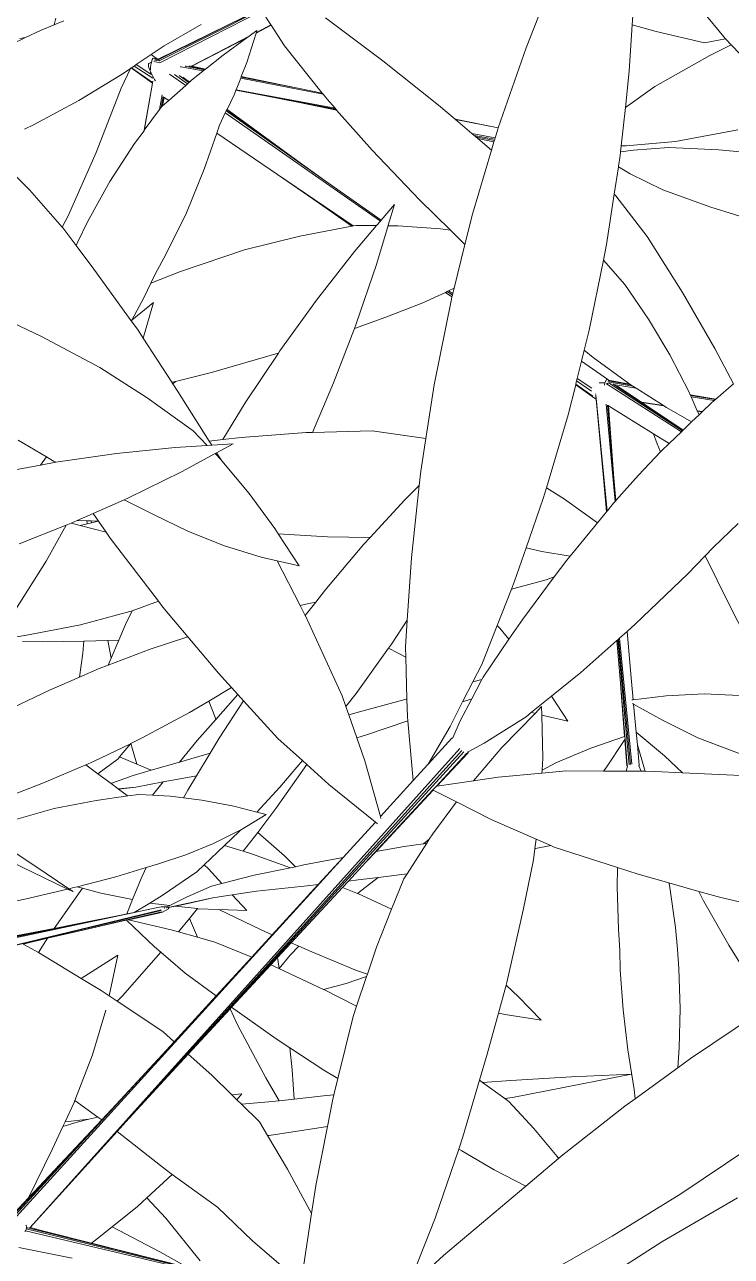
# Model space of a CAD drawing. Header units: millimetres. Extents: x 18 to 174501, y 22 to 24571.
# Drawn here: x 22739.7 to 22899.8, y 6041.1 to 6320.1 of the extents above; entities that cross this region are included whole.
import ezdxf

# ---------------------------------------------------------------- set-up
doc = ezdxf.new("R2010")
doc.units = ezdxf.units.MM
doc.header["$MEASUREMENT"] = 0
doc.layers.add('Edges', color=7, linetype='Continuous', lineweight=18)

# ---------------------------------------------------------------- blocks, each defined once
blk = doc.blocks.new('BAMBOOPLAN')
at = {"layer": 'Edges'}
for p, q in [((9.2948, 5.4629), (9.2068, 5.5166)), ((9.3025, 5.459), (9.2948, 5.4629)), ((8.99, 5.4457), (9.0018, 5.403)), ((9.2422, 5.4245), (9.0824, 5.4079)), ((9.3025, 5.459), (9.2422, 5.4245)), ((9.3261, 5.4468), (9.2723, 5.3912)), ((9.3261, 5.4468), (9.3025, 5.459)), ((9.4044, 5.4065), (9.3261, 5.4468)), ((9.0824, 5.4079), (9.0018, 5.403)), ((9.0018, 5.403), (9.0419, 5.2582)), ((9.2723, 5.3912), (9.1365, 5.238)), ((8.7081, 5.3617), (8.7014, 5.2202)), ((9.0419, 5.2582), (9.0682, 5.1428)), ((9.1365, 5.238), (9.0682, 5.1428)), ((8.7014, 5.2202), (8.7008, 4.9466)), ((9.4364, 5.1936), (9.258, 5.0918)), ((9.0682, 5.1428), (9.096, 5.0212)), ((9.5649, 5.1529), (9.3991, 5.1127)), ((9.3991, 5.1127), (9.2431, 5.0668)), ((8.2763, 5.0291), (8.0561, 5.101)), ((9.258, 5.0918), (9.1111, 5.0268)), ((9.2431, 5.0668), (9.1383, 5.0215)), ((7.5871, 4.7974), (7.8483, 5.0596)), ((7.5895, 4.7964), (7.8487, 5.0593)), ((7.85, 5.0583), (7.5927, 4.7931)), ((7.8539, 5.0552), (7.5965, 4.7877)), ((7.8965, 5.0214), (7.8539, 5.0552)), ((8.4933, 4.953), (8.2763, 5.0291)), ((9.1111, 5.0268), (9.096, 5.0212)), ((7.8596, 4.9891), (7.8417, 4.9636)), ((7.8596, 4.9891), (7.8597, 4.9827)), ((7.8597, 4.9827), (7.8965, 5.0214)), ((7.8598, 4.9806), (7.8979, 5.0204)), ((7.8979, 5.0204), (7.8965, 5.0214)), ((7.9601, 4.9711), (7.8979, 5.0204)), ((9.096, 5.0212), (9.1003, 5.0021)), ((9.1383, 5.0215), (9.1003, 5.0021)), ((9.1003, 5.0021), (9.1008, 5)), ((9.1008, 5), (9.1048, 4.9827)), ((7.6826, 4.9493), (7.5918, 4.8448)), ((7.6973, 4.8112), (7.8417, 4.9636)), ((7.6979, 4.8113), (7.8365, 4.9562)), ((7.8365, 4.9562), (7.782, 4.8786)), ((7.8417, 4.9636), (7.8365, 4.9562)), ((7.8597, 4.9827), (7.8598, 4.9806)), ((7.8598, 4.9806), (7.8626, 4.8809)), ((8.1254, 4.8668), (7.9601, 4.9711)), ((8.5597, 4.9271), (8.4933, 4.953)), ((8.7008, 4.9466), (8.5597, 4.9271)), ((8.7008, 4.9464), (8.5612, 4.9265)), ((8.7008, 4.9464), (8.7007, 4.9376)), ((8.7008, 4.9466), (8.7008, 4.9464)), ((9.1048, 4.9827), (9.1096, 4.9561)), ((9.1096, 4.9561), (9.1096, 4.9561)), ((9.1096, 4.9561), (9.11, 4.9537)), ((9.1531, 4.9454), (9.11, 4.9537)), ((9.11, 4.9537), (9.1258, 4.8664)), ((9.2696, 4.9302), (9.1531, 4.9454)), ((8.5612, 4.9265), (8.5597, 4.9271)), ((8.6262, 4.9011), (8.5612, 4.9265)), ((8.6262, 4.9011), (8.7018, 4.9125)), ((8.6346, 4.8978), (8.702, 4.9076)), ((8.6411, 4.8952), (8.7022, 4.9038)), ((8.7007, 4.9376), (8.7018, 4.9125)), ((8.7018, 4.9125), (8.702, 4.9076)), ((8.702, 4.9076), (8.7022, 4.9038)), ((8.7022, 4.9038), (8.7024, 4.8991)), ((9.4351, 4.9281), (9.2696, 4.9302)), ((9.6061, 4.9337), (9.4351, 4.9281)), ((7.782, 4.8786), (7.743, 4.817)), ((8.1288, 4.8646), (7.8601, 4.8262)), ((7.8626, 4.8809), (7.8603, 4.8318)), ((8.1254, 4.8668), (8.0509, 4.8564)), ((8.1288, 4.8646), (8.1254, 4.8668)), ((8.1466, 4.8534), (8.1288, 4.8646)), ((8.6346, 4.8978), (8.6262, 4.9011)), ((8.6411, 4.8952), (8.6346, 4.8978)), ((8.6495, 4.892), (8.6411, 4.8952)), ((8.7024, 4.8991), (8.6495, 4.892)), ((8.7036, 4.8708), (8.6495, 4.892)), ((8.7024, 4.8991), (8.7036, 4.8708)), ((8.7036, 4.8708), (8.7129, 4.655)), ((9.1322, 4.8627), (9.1258, 4.8664)), ((9.1258, 4.8664), (9.1551, 4.7043)), ((7.5918, 4.8448), (7.5609, 4.8039)), ((7.8582, 4.7855), (8.1807, 4.8341)), ((7.8601, 4.8262), (7.8582, 4.7855)), ((7.8602, 4.83), (7.8601, 4.8262)), ((8.0509, 4.8564), (7.8602, 4.83)), ((7.8603, 4.8314), (7.8602, 4.83)), ((7.8603, 4.8318), (7.9498, 4.8431)), ((7.8603, 4.8314), (7.9498, 4.8431)), ((7.8603, 4.8318), (7.8603, 4.8314)), ((7.9498, 4.8431), (8.0509, 4.8564)), ((7.955, 4.7985), (8.1843, 4.832)), ((8.0607, 4.8134), (8.186, 4.8311)), ((8.1873, 4.8303), (8.0607, 4.8134)), ((8.1807, 4.8341), (8.1466, 4.8534)), ((8.1843, 4.832), (8.1807, 4.8341)), ((8.186, 4.8311), (8.1843, 4.832)), ((8.1873, 4.8303), (8.186, 4.8311)), ((8.3381, 4.7449), (8.1873, 4.8303)), ((9.2711, 4.771), (9.1322, 4.8627)), ((7.2325, 4.7926), (7.1988, 4.763)), ((7.2305, 4.8147), (7.2325, 4.7926)), ((7.2579, 4.815), (7.2325, 4.7926)), ((7.5609, 4.8039), (7.5258, 4.7573)), ((7.5857, 4.7972), (7.5609, 4.8039)), ((7.5703, 4.7933), (7.5698, 4.7896)), ((7.5698, 4.7896), (7.5698, 4.7847)), ((7.5698, 4.7847), (7.5701, 4.7805)), ((7.5713, 4.7953), (7.5703, 4.7933)), ((7.5726, 4.7955), (7.5713, 4.7953)), ((7.5795, 4.7965), (7.5726, 4.7955)), ((7.5924, 4.7928), (7.5767, 4.7906)), ((7.5964, 4.7884), (7.5767, 4.7856)), ((7.5772, 4.7942), (7.5906, 4.7959)), ((7.5782, 4.7962), (7.5871, 4.7973)), ((7.5795, 4.7965), (7.5857, 4.7972)), ((7.5857, 4.7972), (7.5871, 4.7973)), ((7.5871, 4.7973), (7.5871, 4.7974)), ((7.5871, 4.7974), (7.5875, 4.7974)), ((7.5875, 4.7974), (7.5889, 4.7975)), ((7.5894, 4.7963), (7.5895, 4.7964)), ((7.5906, 4.7959), (7.5908, 4.796)), ((7.5927, 4.7931), (7.5924, 4.7928)), ((7.5924, 4.7928), (7.5925, 4.7928)), ((7.5929, 4.7928), (7.5925, 4.7928)), ((7.5965, 4.7877), (7.5962, 4.7874)), ((7.5965, 4.7885), (7.5964, 4.7884)), ((7.6648, 4.7982), (7.6636, 4.7981)), ((7.7377, 4.8087), (7.6648, 4.7982)), ((7.68, 4.8049), (7.6775, 4.8046)), ((7.6811, 4.8051), (7.68, 4.8049)), ((7.7407, 4.8134), (7.6811, 4.8051)), ((7.6883, 4.8088), (7.6899, 4.809)), ((7.6899, 4.809), (7.7423, 4.8159)), ((7.6945, 4.8109), (7.6973, 4.8112)), ((7.6973, 4.8112), (7.6979, 4.8113)), ((7.6979, 4.8113), (7.743, 4.817)), ((7.7377, 4.8087), (7.7113, 4.767)), ((7.7407, 4.8134), (7.7377, 4.8087)), ((7.7423, 4.8159), (7.7407, 4.8134)), ((7.743, 4.817), (7.7423, 4.8159)), ((7.8582, 4.7844), (7.8576, 4.7713)), ((7.8582, 4.7844), (7.955, 4.7985)), ((7.8582, 4.7855), (7.8582, 4.7844)), ((7.955, 4.7985), (8.0607, 4.8134)), ((7.1988, 4.763), (7.1586, 4.7234)), ((7.5211, 4.7509), (7.515, 4.7429)), ((7.5258, 4.7573), (7.5211, 4.7509)), ((7.5211, 4.7509), (7.5913, 4.7331)), ((7.5258, 4.7573), (7.5811, 4.7442)), ((7.5639, 4.7741), (7.5627, 4.7727)), ((7.5627, 4.7727), (7.5633, 4.7697)), ((7.5633, 4.7697), (7.5656, 4.7652)), ((7.5701, 4.7805), (7.5639, 4.7741)), ((7.5656, 4.7652), (7.5695, 4.7597)), ((7.569, 4.7792), (7.5701, 4.7803)), ((7.5695, 4.7597), (7.5747, 4.7533)), ((7.5696, 4.7762), (7.5705, 4.7771)), ((7.5701, 4.7805), (7.5701, 4.7803)), ((7.5701, 4.7803), (7.5702, 4.7787)), ((7.5702, 4.7787), (7.5705, 4.7771)), ((7.5705, 4.7771), (7.5712, 4.7721)), ((7.5712, 4.7721), (7.5725, 4.7654)), ((7.5725, 4.7654), (7.5741, 4.7589)), ((7.5741, 4.7589), (7.5748, 4.7568)), ((7.5747, 4.7533), (7.5769, 4.7509)), ((7.5769, 4.7509), (7.5779, 4.7486)), ((7.5769, 4.7509), (7.5809, 4.7467)), ((7.5779, 4.7486), (7.5797, 4.7455)), ((7.5797, 4.7455), (7.5811, 4.7442)), ((7.5809, 4.7467), (7.5831, 4.7445)), ((7.5811, 4.7442), (7.5814, 4.744)), ((7.5818, 4.744), (7.5814, 4.744)), ((7.5825, 4.7441), (7.5818, 4.744)), ((7.5818, 4.744), (7.5841, 4.7435)), ((7.5831, 4.7445), (7.5841, 4.7435)), ((7.6378, 4.7638), (7.6377, 4.7638)), ((7.6996, 4.7463), (7.6378, 4.7638)), ((7.6537, 4.7679), (7.6531, 4.768)), ((7.7036, 4.7534), (7.6537, 4.7679)), ((7.6996, 4.7463), (7.6632, 4.6822)), ((7.6685, 4.7695), (7.6692, 4.7693)), ((7.6692, 4.7693), (7.7063, 4.7581)), ((7.6821, 4.7685), (7.7027, 4.7621)), ((7.7036, 4.7534), (7.6996, 4.7463)), ((7.7027, 4.7621), (7.7091, 4.7631)), ((7.7027, 4.7621), (7.7037, 4.7618)), ((7.7063, 4.7581), (7.7036, 4.7534)), ((7.7037, 4.7618), (7.7088, 4.7626)), ((7.7037, 4.7618), (7.7077, 4.7606)), ((7.7077, 4.7606), (7.7063, 4.7581)), ((7.7088, 4.7626), (7.7077, 4.7606)), ((7.7091, 4.7631), (7.7088, 4.7626)), ((7.7113, 4.767), (7.7091, 4.7631)), ((7.8576, 4.7713), (7.8512, 4.7164)), ((8.5354, 4.6426), (8.3381, 4.7449)), ((9.4382, 4.6375), (9.2711, 4.771)), ((7.1586, 4.7234), (7.0824, 4.6482)), ((7.1586, 4.7234), (7.1418, 4.7142)), ((7.4929, 4.7136), (7.3882, 4.5867)), ((7.5125, 4.7396), (7.4929, 4.7136)), ((7.5125, 4.7396), (7.505, 4.6695)), ((7.5145, 4.7423), (7.5125, 4.7396)), ((7.515, 4.7429), (7.5145, 4.7423)), ((7.5955, 4.7182), (7.5145, 4.7423)), ((7.5951, 4.7204), (7.515, 4.7429)), ((7.5841, 4.7435), (7.5876, 4.7401)), ((7.5876, 4.7401), (7.5943, 4.7342)), ((7.5943, 4.7342), (7.5975, 4.7317)), ((7.5947, 4.7233), (7.5945, 4.7242)), ((7.5947, 4.7233), (7.5951, 4.7204)), ((7.5951, 4.7204), (7.5955, 4.7182)), ((7.5955, 4.7182), (7.5955, 4.7181)), ((7.5955, 4.7181), (7.6196, 4.5636)), ((7.5955, 4.7181), (7.62, 4.565)), ((7.5975, 4.7317), (7.6007, 4.7292)), ((7.6007, 4.7292), (7.6024, 4.7281)), ((7.8505, 4.7108), (7.8497, 4.7037)), ((7.8509, 4.7146), (7.8505, 4.7108)), ((8.2274, 4.6014), (7.8505, 4.7108)), ((7.8512, 4.7164), (7.8509, 4.7146)), ((7.8509, 4.7146), (8.118, 4.6343)), ((7.8512, 4.7164), (8.118, 4.6343)), ((9.1551, 4.7043), (9.1622, 4.6521)), ((7.505, 4.6695), (7.4958, 4.4463)), ((7.6374, 4.6919), (7.6373, 4.692)), ((7.6446, 4.6447), (7.6374, 4.6919)), ((7.6421, 4.6883), (7.6421, 4.6884)), ((7.6422, 4.688), (7.6421, 4.6883)), ((7.6473, 4.6536), (7.6422, 4.688)), ((7.6451, 4.6872), (7.6493, 4.6576)), ((7.6463, 4.6868), (7.6466, 4.6867)), ((7.6466, 4.6867), (7.6503, 4.6594)), ((7.6466, 4.6867), (7.6632, 4.6822)), ((7.6632, 4.6822), (7.6503, 4.6594)), ((7.8497, 4.7037), (7.8446, 4.6606)), ((8.4384, 4.5368), (7.8497, 4.7037)), ((7.6446, 4.6447), (7.62, 4.565)), ((7.6473, 4.6536), (7.6446, 4.6447)), ((7.6476, 4.6546), (7.6473, 4.6536)), ((7.6493, 4.6576), (7.6476, 4.6546)), ((7.6503, 4.6594), (7.6493, 4.6576)), ((7.8445, 4.633), (7.8442, 4.5091)), ((7.8446, 4.6606), (7.8445, 4.633)), ((7.8445, 4.633), (8.0743, 4.5707)), ((8.118, 4.6343), (8.2274, 4.6014)), ((8.6622, 4.5825), (8.5354, 4.6426)), ((8.7129, 4.655), (8.7219, 4.5542)), ((9.2537, 4.6014), (9.1622, 4.6521)), ((9.1622, 4.6521), (9.1929, 4.4239)), ((9.5969, 4.5001), (9.4382, 4.6375)), ((7.3882, 4.5867), (7.2772, 4.4668)), ((8.4396, 4.5399), (8.2274, 4.6014)), ((8.4637, 4.602), (8.4396, 4.5399)), ((8.4637, 4.602), (8.4666, 4.5321)), ((9.3627, 4.5201), (9.2537, 4.6014)), ((7.6196, 4.5636), (7.6043, 4.5141)), ((7.62, 4.565), (7.6196, 4.5636)), ((8.0743, 4.5707), (8.3607, 4.493)), ((8.0743, 4.5707), (8.2086, 4.5333)), ((8.6311, 4.5764), (8.4975, 4.5412)), ((8.6622, 4.5825), (8.6311, 4.5764)), ((8.7219, 4.5542), (8.6622, 4.5825)), ((8.7219, 4.5542), (8.7348, 4.4087)), ((7.6043, 4.5141), (7.5687, 4.3724)), ((7.8442, 4.5091), (7.8361, 4.3573)), ((8.3564, 4.4905), (8.2086, 4.5333)), ((8.2086, 4.5333), (8.3583, 4.4916)), ((8.4314, 4.5188), (8.3689, 4.4977)), ((8.4314, 4.5188), (8.3917, 4.4164)), ((8.4384, 4.5368), (8.4314, 4.5188)), ((8.4396, 4.5399), (8.4384, 4.5368)), ((8.4687, 4.5314), (8.4666, 4.5321)), ((8.4666, 4.5321), (8.4666, 4.5307)), ((8.4687, 4.5314), (8.4666, 4.5307)), ((8.4666, 4.5307), (8.472, 4.3997)), ((8.4975, 4.5412), (8.4687, 4.5314)), ((9.466, 4.4328), (9.3627, 4.5201)), ((7.2772, 4.4668), (7.2523, 4.4422)), ((8.3564, 4.4905), (8.2081, 4.4053)), ((8.3583, 4.4916), (8.3564, 4.4905)), ((8.3607, 4.493), (8.3583, 4.4916)), ((8.3689, 4.4977), (8.3607, 4.493)), ((9.6908, 4.4114), (9.5969, 4.5001)), ((7.4958, 4.4463), (7.4772, 4.2231)), ((9.5634, 4.3396), (9.466, 4.4328)), ((8.2081, 4.4053), (8.0527, 4.3048)), ((8.3917, 4.4164), (8.3265, 4.2268)), ((8.472, 4.3997), (8.4727, 4.1965)), ((8.7129, 4.3874), (8.6552, 4.3313)), ((8.7173, 4.3916), (8.7129, 4.3874)), ((8.7373, 4.3803), (8.7129, 4.3874)), ((8.721, 4.3953), (8.7173, 4.3916)), ((8.7173, 4.3916), (8.7368, 4.3862)), ((8.7348, 4.4087), (8.721, 4.3953)), ((8.721, 4.3953), (8.7364, 4.3911)), ((8.7348, 4.4087), (8.7364, 4.3911)), ((8.7364, 4.3911), (8.7368, 4.3862)), ((8.7368, 4.3862), (8.7373, 4.3803)), ((9.1929, 4.4239), (9.1988, 4.3566)), ((9.6908, 4.4114), (9.6527, 4.3459)), ((7.5687, 4.3724), (7.5429, 4.2255)), ((7.8361, 4.3573), (7.818, 4.21)), ((8.7373, 4.3803), (8.7379, 4.3731)), ((8.7379, 4.3731), (8.7757, 4.0927)), ((9.2337, 4.3439), (9.1988, 4.3566)), ((9.1988, 4.3566), (9.2021, 4.3203)), ((9.5698, 4.3327), (9.6527, 4.3459)), ((9.5702, 4.3322), (9.6526, 4.3457)), ((9.6526, 4.3457), (9.6519, 4.3445)), ((9.6527, 4.3459), (9.6526, 4.3457)), ((8.6552, 4.3313), (8.556, 4.2487)), ((9.3022, 4.2919), (9.2021, 4.3203)), ((9.2021, 4.3203), (9.2071, 4.2634)), ((9.3706, 4.3024), (9.2337, 4.3439)), ((9.5698, 4.3327), (9.5634, 4.3396)), ((9.5702, 4.3322), (9.5698, 4.3327)), ((9.5716, 4.3307), (9.5702, 4.3322)), ((9.6519, 4.3445), (9.5716, 4.3307)), ((9.5748, 4.3273), (9.5716, 4.3307)), ((9.6495, 4.3404), (9.5748, 4.3273)), ((9.6083, 4.291), (9.5748, 4.3273)), ((9.643, 4.3291), (9.6251, 4.294)), ((9.6495, 4.3404), (9.643, 4.3291)), ((9.6519, 4.3445), (9.6495, 4.3404)), ((7.2547, 4.2987), (7.3315, 4.2621)), ((8.0527, 4.3048), (7.8799, 4.1707)), ((9.2806, 4.2735), (9.2787, 4.2726)), ((9.2854, 4.2755), (9.2806, 4.2735)), ((9.2902, 4.277), (9.2854, 4.2755)), ((9.2947, 4.2782), (9.2902, 4.277)), ((9.2948, 4.2782), (9.2947, 4.2782)), ((9.2971, 4.2873), (9.2966, 4.2836)), ((9.2966, 4.2836), (9.2968, 4.2784)), ((9.2968, 4.2784), (9.2973, 4.2735)), ((9.2974, 4.2911), (9.2971, 4.2912)), ((9.2972, 4.2876), (9.2971, 4.2873)), ((9.2972, 4.2911), (9.2974, 4.291)), ((9.2973, 4.2733), (9.2973, 4.2735)), ((9.2973, 4.2733), (9.2975, 4.2722)), ((9.2975, 4.2722), (9.2977, 4.271)), ((9.2989, 4.2896), (9.2986, 4.2896)), ((9.3019, 4.2771), (9.3018, 4.2772)), ((9.5821, 4.2099), (9.3019, 4.2771)), ((9.3043, 4.2906), (9.3022, 4.2919)), ((9.3043, 4.2906), (9.3034, 4.2904)), ((9.3856, 4.2988), (9.3038, 4.2848)), ((9.3074, 4.2802), (9.3039, 4.2796)), ((9.3042, 4.2885), (9.378, 4.3006)), ((9.3065, 4.291), (9.3043, 4.2906)), ((9.3044, 4.2905), (9.3043, 4.2906)), ((9.3051, 4.2906), (9.3277, 4.2942)), ((9.3065, 4.291), (9.3277, 4.2942)), ((9.3074, 4.2802), (9.3075, 4.2802)), ((9.3095, 4.282), (9.3091, 4.2821)), ((9.5843, 4.2143), (9.3095, 4.282)), ((9.3222, 4.2835), (9.323, 4.2833)), ((9.323, 4.2833), (9.5852, 4.216)), ((9.3241, 4.2831), (9.3242, 4.2832)), ((9.3971, 4.296), (9.3242, 4.2832)), ((9.3277, 4.2942), (9.3741, 4.3016)), ((9.3386, 4.2817), (9.4286, 4.258)), ((9.3741, 4.3016), (9.3706, 4.3024)), ((9.378, 4.3006), (9.3741, 4.3016)), ((9.3856, 4.2988), (9.378, 4.3006)), ((9.3971, 4.296), (9.3856, 4.2988)), ((9.4993, 4.271), (9.3971, 4.296)), ((9.4286, 4.258), (9.4993, 4.271)), ((9.4302, 4.2578), (9.5011, 4.2705)), ((9.5011, 4.2705), (9.4993, 4.271)), ((9.511, 4.2681), (9.5011, 4.2705)), ((9.6029, 4.2507), (9.511, 4.2681)), ((9.6181, 4.2804), (9.6029, 4.2507)), ((9.6083, 4.291), (9.6251, 4.294)), ((9.6093, 4.2899), (9.6083, 4.291)), ((9.6093, 4.2899), (9.6243, 4.2926)), ((9.6181, 4.2804), (9.6093, 4.2899)), ((9.6243, 4.2926), (9.6181, 4.2804)), ((9.6251, 4.294), (9.6243, 4.2926)), ((7.3315, 4.2621), (7.4715, 4.1818)), ((8.3265, 4.2268), (8.2681, 4.0338)), ((8.556, 4.2487), (8.4722, 4.1807)), ((9.2071, 4.2634), (9.2622, 4.2484)), ((9.2071, 4.2634), (9.2078, 4.255)), ((9.2078, 4.255), (9.2643, 4.2393)), ((9.2078, 4.255), (9.2088, 4.2438)), ((9.2735, 4.2251), (9.2088, 4.2438)), ((9.2088, 4.2438), (9.209, 4.2421)), ((9.2802, 4.221), (9.209, 4.2421)), ((9.209, 4.2421), (9.2179, 4.142)), ((9.2693, 4.2574), (9.2695, 4.2569)), ((9.2795, 4.235), (9.2798, 4.2344)), ((9.2795, 4.235), (9.2797, 4.2344)), ((9.2809, 4.232), (9.4383, 3.8888)), ((9.2824, 4.2285), (9.2865, 4.2195)), ((9.4286, 4.258), (9.4296, 4.2577)), ((9.4296, 4.2577), (9.4302, 4.2578)), ((9.4296, 4.2577), (9.4305, 4.2575)), ((9.4305, 4.2575), (9.4302, 4.2578)), ((9.4305, 4.2575), (9.5855, 4.2166)), ((9.6029, 4.2507), (9.5855, 4.2166)), ((7.4772, 4.2231), (7.4715, 4.1818)), ((7.5429, 4.2255), (7.5341, 4.1536)), ((7.818, 4.21), (7.8051, 4.1366)), ((8.4727, 4.1965), (8.4722, 4.1807)), ((9.2802, 4.221), (9.2865, 4.2195)), ((9.2865, 4.2195), (9.392, 3.9871)), ((9.3229, 4.2154), (9.3229, 4.2155)), ((9.4528, 3.9271), (9.3229, 4.2154)), ((9.454, 3.9299), (9.3276, 4.2135)), ((9.3295, 4.2129), (9.3303, 4.2128)), ((9.3303, 4.2128), (9.4247, 3.997)), ((9.3303, 4.2128), (9.3316, 4.2125)), ((9.3316, 4.2125), (9.4247, 3.997)), ((9.3316, 4.2125), (9.4987, 4.1744)), ((9.5821, 4.2099), (9.5571, 4.1611)), ((9.5843, 4.2143), (9.5821, 4.2099)), ((9.5852, 4.216), (9.5843, 4.2143)), ((9.5855, 4.2166), (9.5852, 4.216)), ((7.4715, 4.1818), (7.475, 4.1799)), ((7.475, 4.1799), (7.5332, 4.1403)), ((7.5341, 4.1536), (7.5332, 4.1403)), ((7.8799, 4.1707), (7.8014, 4.1039)), ((8.4722, 4.1807), (8.4659, 3.9927)), ((9.5208, 4.1474), (9.4987, 4.1744)), ((9.4987, 4.1744), (9.5571, 4.1611)), ((9.5396, 4.1264), (9.5208, 4.1474)), ((9.5571, 4.1611), (9.5416, 4.1308)), ((7.5332, 4.1403), (7.6118, 4.0868)), ((7.8051, 4.1366), (7.8014, 4.1039)), ((9.2179, 4.142), (9.2285, 3.8965)), ((9.5396, 4.1264), (9.4964, 4.0321)), ((9.5416, 4.1308), (9.5396, 4.1264)), ((7.6118, 4.0868), (7.7816, 3.9682)), ((7.8014, 4.1039), (7.7957, 4.0548)), ((8.7757, 4.0927), (8.8071, 3.9192)), ((7.7957, 4.0548), (7.7821, 3.9713)), ((7.8299, 4.048), (7.7821, 3.9713)), ((7.8299, 4.048), (7.8365, 3.9277)), ((8.2681, 4.0338), (8.2659, 4.0251)), ((9.4964, 4.0321), (9.454, 3.93)), ((8.259, 4.0201), (8.0815, 3.8946)), ((8.2659, 4.0251), (8.2169, 3.8377)), ((8.2659, 4.0251), (8.259, 4.0201)), ((8.4659, 3.9927), (8.4535, 3.8182)), ((9.392, 3.9871), (9.4271, 3.9087)), ((9.392, 3.9871), (9.4375, 3.8866)), ((9.4247, 3.997), (9.454, 3.93)), ((9.8522, 3.9891), (9.8015, 3.89)), ((7.7821, 3.9713), (7.7816, 3.9682)), ((7.7816, 3.9682), (7.8088, 3.9493)), ((7.8088, 3.9493), (7.8365, 3.9277)), ((7.8365, 3.9277), (7.9705, 3.8234)), ((8.8071, 3.9192), (8.6347, 3.8861)), ((8.8071, 3.9192), (8.826, 3.8144)), ((9.4372, 3.8857), (9.4271, 3.9087)), ((9.4271, 3.9087), (9.4373, 3.886)), ((9.4496, 3.9194), (9.4383, 3.8888)), ((9.4528, 3.9271), (9.4496, 3.9194)), ((9.454, 3.9299), (9.4528, 3.9271)), ((9.454, 3.93), (9.454, 3.9299)), ((8.0815, 3.8946), (7.9803, 3.8297)), ((8.6347, 3.8861), (8.4535, 3.8182)), ((9.2952, 3.8799), (9.2285, 3.8965)), ((9.2285, 3.8965), (9.2301, 3.8595)), ((9.4214, 3.8428), (9.2952, 3.8799)), ((9.4372, 3.8857), (9.4214, 3.8428)), ((9.4373, 3.886), (9.4372, 3.8857)), ((9.4375, 3.8866), (9.4373, 3.886)), ((9.4383, 3.8888), (9.4375, 3.8866)), ((9.8015, 3.89), (9.7856, 3.8555)), ((7.5234, 3.8257), (7.3156, 3.8485)), ((7.9803, 3.8297), (7.9705, 3.8234)), ((7.9803, 3.8297), (7.9754, 3.8195)), ((8.2169, 3.8377), (8.1867, 3.7016)), ((9.2301, 3.8595), (9.2297, 3.6907)), ((9.4214, 3.8428), (9.3732, 3.7121)), ((9.7856, 3.8555), (9.752, 3.7827)), ((9.9105, 3.7323), (9.7856, 3.8555)), ((7.7348, 3.7927), (7.5234, 3.8257)), ((7.9117, 3.7498), (7.7348, 3.7927)), ((7.9705, 3.8234), (7.9754, 3.8195)), ((7.9754, 3.8195), (7.9985, 3.8016)), ((7.9985, 3.8016), (8.1471, 3.6823)), ((8.4347, 3.8111), (8.2403, 3.7277)), ((8.4535, 3.8182), (8.4347, 3.8111)), ((8.826, 3.8144), (8.8364, 3.7687)), ((8.0869, 3.6976), (7.9117, 3.7498)), ((8.8364, 3.7687), (8.8074, 3.7091)), ((8.8364, 3.7687), (8.8889, 3.5389)), ((9.752, 3.7827), (9.6443, 3.5724)), ((8.2403, 3.7277), (8.1867, 3.7016)), ((8.8074, 3.7091), (8.7416, 3.5583)), ((9.3732, 3.7121), (9.2815, 3.6959)), ((9.3732, 3.7121), (9.3672, 3.6959)), ((9.9998, 3.6462), (9.9105, 3.7323)), ((8.1452, 3.6674), (8.0869, 3.6976)), ((8.1587, 3.6731), (8.1452, 3.6674)), ((8.1867, 3.7016), (8.1471, 3.6823)), ((8.1471, 3.6823), (8.1587, 3.6731)), ((8.2233, 3.7), (8.1587, 3.6731)), ((8.2233, 3.7), (8.1817, 3.6546)), ((9.2297, 3.6907), (9.2294, 3.5769)), ((9.2815, 3.6959), (9.2297, 3.6907)), ((9.3672, 3.6959), (9.3465, 3.6316)), ((8.1452, 3.6674), (8.0489, 3.6273)), ((8.178, 3.6505), (8.0945, 3.5595)), ((8.1817, 3.6546), (8.178, 3.6505)), ((8.2029, 3.6376), (8.178, 3.6505)), ((8.1817, 3.6546), (8.2029, 3.6376)), ((8.2068, 3.6356), (8.2029, 3.6376)), ((8.3247, 3.5646), (8.2068, 3.6356)), ((9.3465, 3.6316), (9.2942, 3.4696)), ((9.3465, 3.6316), (9.325, 3.6144)), ((8.0489, 3.6273), (7.8765, 3.5472)), ((9.325, 3.6144), (9.2282, 3.5485)), ((8.0945, 3.5595), (7.9597, 3.4236)), ((8.4403, 3.4848), (8.3247, 3.5646)), ((8.7416, 3.5583), (8.6094, 3.515)), ((8.7416, 3.5583), (8.7294, 3.5305)), ((9.2282, 3.5485), (9.2228, 3.4231)), ((9.2294, 3.5769), (9.2282, 3.5485)), ((9.6443, 3.5724), (9.627, 3.5418)), ((7.8765, 3.5472), (7.7067, 3.4599)), ((8.6094, 3.515), (8.4562, 3.4724)), ((8.7294, 3.5305), (8.6586, 3.3482)), ((8.8889, 3.5389), (8.9418, 3.3445)), ((9.6087, 3.5094), (9.6072, 3.5067)), ((9.6107, 3.5129), (9.6087, 3.5094)), ((9.6087, 3.5094), (9.7771, 3.1384)), ((9.6267, 3.5411), (9.6107, 3.5129)), ((9.6107, 3.5129), (9.7816, 3.1405)), ((9.627, 3.5418), (9.6267, 3.5411)), ((9.6884, 3.404), (9.6267, 3.5411)), ((9.6884, 3.404), (9.627, 3.5418)), ((7.6655, 3.4624), (7.5612, 3.4834)), ((8.4562, 3.4724), (8.4403, 3.4848)), ((8.5534, 3.3964), (8.4562, 3.4724)), ((9.2942, 3.4696), (9.2734, 3.3932)), ((9.6054, 3.5034), (9.5285, 3.3671)), ((9.6072, 3.5067), (9.6054, 3.5034)), ((9.6558, 3.3887), (9.6054, 3.5034)), ((9.6072, 3.5067), (9.7733, 3.1362)), ((10.0818, 3.4768), (9.9289, 3.4321)), ((7.6561, 3.4313), (7.5832, 3.3901)), ((7.6994, 3.4558), (7.6561, 3.4313)), ((7.6562, 3.4315), (7.6561, 3.4313)), ((7.6655, 3.4624), (7.6562, 3.4315)), ((7.6912, 3.4573), (7.6655, 3.4624)), ((7.6994, 3.4558), (7.6912, 3.4573)), ((7.7067, 3.4599), (7.6994, 3.4558)), ((9.9289, 3.4321), (9.8143, 3.3856)), ((7.9488, 3.4135), (7.8684, 3.3385)), ((7.9597, 3.4236), (7.9488, 3.4135)), ((8.0534, 3.3995), (7.9488, 3.4135)), ((8.1786, 3.3844), (8.0534, 3.3995)), ((8.4817, 3.3886), (8.4289, 3.3828)), ((8.5534, 3.3964), (8.4817, 3.3886)), ((8.4817, 3.3886), (8.5992, 3.2754)), ((9.2228, 3.4231), (9.2169, 3.2874)), ((9.2341, 3.4171), (9.2228, 3.4231)), ((9.2734, 3.3932), (9.2341, 3.4171)), ((9.2734, 3.3932), (9.2345, 3.2502)), ((9.7301, 3.2181), (9.6558, 3.3887)), ((9.7306, 3.2185), (9.6558, 3.3887)), ((9.7175, 3.3395), (9.6884, 3.404)), ((8.3038, 3.3788), (8.1786, 3.3844)), ((8.4289, 3.3828), (8.3038, 3.3788)), ((9.5285, 3.3671), (9.4641, 3.2642)), ((9.8143, 3.3856), (9.7175, 3.3395)), ((7.8684, 3.3385), (7.8267, 3.2998)), ((7.8569, 3.3096), (7.8267, 3.2998)), ((7.8703, 3.3139), (7.8569, 3.3096)), ((7.8607, 3.302), (7.8569, 3.3096)), ((7.8684, 3.3385), (7.8923, 3.321)), ((7.8912, 3.3207), (7.8703, 3.3139)), ((7.8726, 3.3085), (7.8703, 3.3139)), ((7.8912, 3.3207), (7.8726, 3.3085)), ((7.8923, 3.321), (7.8912, 3.3207)), ((7.8923, 3.321), (7.9273, 3.2954)), ((8.6586, 3.3482), (8.6429, 3.3023)), ((8.9418, 3.3445), (8.9189, 3.2544)), ((8.9418, 3.3445), (8.965, 3.2593)), ((9.7175, 3.3395), (9.713, 3.3373)), ((9.7233, 3.3266), (9.7197, 3.3273)), ((9.7607, 3.2436), (9.7233, 3.3266)), ((9.8289, 3.3072), (9.7233, 3.3266)), ((7.798, 3.2746), (7.6734, 3.1673)), ((7.798, 3.2746), (7.7748, 3.1432)), ((7.8107, 3.2855), (7.798, 3.2746)), ((7.8192, 3.2928), (7.8107, 3.2855)), ((7.8413, 3.2881), (7.8107, 3.2855)), ((7.8267, 3.2998), (7.8192, 3.2928)), ((7.8611, 3.301), (7.8413, 3.2881)), ((7.9273, 3.2954), (7.8413, 3.2881)), ((7.8611, 3.301), (7.8607, 3.302)), ((7.8726, 3.3085), (7.8611, 3.301)), ((7.9273, 3.2954), (7.9469, 3.2811)), ((7.9469, 3.2811), (8.1609, 3.139)), ((8.6232, 3.2908), (8.5992, 3.2754)), ((8.5992, 3.2754), (8.6251, 3.2504)), ((8.6429, 3.3023), (8.6232, 3.2908)), ((8.6429, 3.3023), (8.6251, 3.2504)), ((9.2169, 3.2874), (9.208, 3.2247)), ((9.955, 3.2913), (9.8289, 3.3072)), ((10.1171, 3.2865), (9.955, 3.2913)), ((8.6251, 3.2504), (8.6256, 3.2499)), ((8.6256, 3.2499), (8.8228, 3.0436)), ((8.9143, 3.239), (8.8629, 3.0662)), ((8.9189, 3.2544), (8.9143, 3.239)), ((8.9464, 3.2332), (8.9143, 3.239)), ((8.9763, 3.2293), (8.9464, 3.2332)), ((8.965, 3.2593), (8.9763, 3.2293)), ((8.9763, 3.2293), (9.0241, 3.1032)), ((9.2331, 3.241), (9.208, 3.2247)), ((9.2331, 3.241), (9.2228, 3.1718)), ((9.2345, 3.2502), (9.2331, 3.241)), ((9.4641, 3.2642), (9.4198, 3.1936)), ((9.5405, 3.2043), (9.4641, 3.2642)), ((9.8725, 3.2008), (9.7607, 3.2436)), ((9.7779, 3.2055), (9.7607, 3.2436)), ((9.208, 3.2247), (9.1978, 3.1522)), ((9.4315, 3.1938), (9.3662, 3.0545)), ((9.4198, 3.1936), (9.4078, 3.1744)), ((9.4315, 3.1938), (9.4198, 3.1936)), ((9.4444, 3.2213), (9.4315, 3.1938)), ((9.4444, 3.2213), (9.4538, 3.1959)), ((9.5405, 3.2043), (9.4538, 3.1959)), ((9.4538, 3.1959), (9.5024, 3.0649)), ((9.6388, 3.1464), (9.7301, 3.2181)), ((9.7058, 3.1005), (9.7341, 3.2088)), ((9.7301, 3.2181), (9.7306, 3.2185)), ((9.7344, 3.21), (9.7306, 3.2185)), ((9.7341, 3.2088), (9.7344, 3.21)), ((9.7679, 3.131), (9.7341, 3.2088)), ((9.7685, 3.1324), (9.7344, 3.21)), ((9.8258, 3.1385), (9.7779, 3.2055)), ((9.8052, 3.1449), (9.7779, 3.2055)), ((9.9455, 3.1682), (9.8725, 3.2008)), ((10.1278, 3.2216), (9.9455, 3.1682)), ((9.1978, 3.1522), (9.1854, 3.0638)), ((9.2228, 3.1718), (9.1978, 3.1522)), ((9.2228, 3.1718), (9.2108, 3.0917)), ((9.4078, 3.1744), (9.3074, 3.0494)), ((9.9455, 3.1682), (9.8591, 3.1429)), ((7.7748, 3.1432), (7.7326, 2.9642)), ((8.1609, 3.139), (8.09, 3.0824)), ((8.1609, 3.139), (8.1803, 3.1261)), ((8.1803, 3.1261), (8.2876, 3.0617)), ((9.5472, 3.065), (9.6388, 3.1464)), ((9.7717, 3.1132), (9.7023, 3.0897)), ((9.7679, 3.131), (9.7686, 3.1301)), ((9.7686, 3.1301), (9.77, 3.1296)), ((9.77, 3.1296), (9.7699, 3.131)), ((9.7717, 3.1132), (9.77, 3.1296)), ((9.8175, 3.1288), (9.7717, 3.1132)), ((9.8045, 3.1434), (9.8037, 3.1444)), ((9.8052, 3.1449), (9.8045, 3.1434)), ((9.8175, 3.1288), (9.8045, 3.1434)), ((9.8302, 3.1331), (9.8175, 3.1288)), ((9.8302, 3.1331), (9.8258, 3.1385)), ((9.8591, 3.1429), (9.8302, 3.1331)), ((8.0838, 3.0774), (7.9472, 2.9843)), ((8.09, 3.0824), (8.0838, 3.0774)), ((8.09, 3.0824), (8.0847, 3.033)), ((9.0219, 3.1017), (8.8927, 3.0133)), ((9.0241, 3.1032), (9.0219, 3.1017)), ((9.0241, 3.1032), (9.045, 3.0481)), ((9.2108, 3.0917), (9.2056, 3.0316)), ((9.7023, 3.0897), (9.5887, 3.0512)), ((9.7023, 3.0897), (9.7058, 3.1005)), ((8.0847, 3.033), (8.0808, 2.9778)), ((8.2876, 3.0617), (8.1863, 2.984)), ((8.2876, 3.0617), (8.4204, 2.982)), ((8.8228, 3.0436), (8.8453, 3.0149)), ((8.8629, 3.0662), (8.8453, 3.0149)), ((9.0499, 3.0371), (8.9385, 2.9508)), ((9.045, 3.0481), (9.0499, 3.0371)), ((9.0499, 3.0371), (9.1292, 2.8592)), ((9.1854, 3.0638), (9.1577, 2.9255)), ((9.2029, 3.0306), (9.1577, 2.9255)), ((9.2029, 3.0306), (9.2056, 3.0316)), ((9.2056, 3.0316), (9.2054, 3.0294)), ((9.3074, 3.0494), (9.2671, 3.0051)), ((9.3662, 3.0545), (9.3142, 2.9225)), ((9.5024, 3.0649), (9.5131, 3.0278)), ((9.5131, 3.0278), (9.5472, 3.065)), ((9.5887, 3.0512), (9.5158, 3.0184)), ((8.4297, 1.0873), (9.2383, 3.0066)), ((8.617, 1.5264), (9.2467, 3.0035)), ((8.6757, 1.6623), (9.2543, 3.0013)), ((8.8453, 3.0149), (8.863, 2.9924)), ((8.8927, 3.0133), (8.863, 2.9924)), ((8.863, 2.9924), (8.9118, 2.9303)), ((9.2653, 2.9999), (9.2063, 2.8662)), ((9.2678, 3.0008), (9.2083, 2.8673)), ((9.2671, 3.0051), (9.2654, 3.0033)), ((9.2682, 3.0028), (9.2671, 3.0051)), ((9.2678, 3.0008), (9.2682, 3.0028)), ((9.5158, 3.0184), (9.3859, 2.9599)), ((9.5131, 3.0278), (9.5158, 3.0184)), ((7.9472, 2.9843), (7.8037, 2.9019)), ((8.0471, 2.9654), (7.9748, 2.9389)), ((8.0808, 2.9778), (8.0471, 2.9654)), ((8.0764, 2.9151), (8.0471, 2.9654)), ((8.1863, 2.984), (8.0747, 2.8907)), ((8.0808, 2.9778), (8.0764, 2.9151)), ((8.4752, 2.952), (8.4203, 2.887)), ((8.4204, 2.982), (8.4752, 2.952)), ((8.4752, 2.952), (8.5022, 2.9374)), ((8.9385, 2.9508), (8.9118, 2.9303)), ((9.3859, 2.9599), (9.3142, 2.9225)), ((7.9748, 2.9389), (7.8491, 2.8928)), ((7.9842, 2.9001), (7.9748, 2.9389)), ((8.0764, 2.9151), (8.0747, 2.8907)), ((8.5022, 2.9374), (8.461, 2.8376)), ((8.5263, 2.9242), (8.4907, 2.7843)), ((8.5022, 2.9374), (8.5263, 2.9242)), ((8.5263, 2.9242), (8.671, 2.8453)), ((8.9118, 2.9303), (8.9603, 2.8687)), ((9.1577, 2.9255), (9.1292, 2.8592)), ((9.3142, 2.9225), (9.2083, 2.8673)), ((7.8037, 2.9019), (7.7039, 2.8462)), ((7.8491, 2.8928), (7.7868, 2.8728)), ((7.9996, 2.8241), (7.9842, 2.9001)), ((8.0507, 2.8706), (7.9996, 2.8241)), ((8.0747, 2.8907), (8.0507, 2.8706)), ((8.4203, 2.887), (8.3734, 2.8315)), ((8.4546, 2.8459), (8.4203, 2.887)), ((8.3734, 2.8315), (8.2554, 2.7037)), ((8.461, 2.8376), (8.4263, 2.7535)), ((8.461, 2.8376), (8.4546, 2.8459)), ((8.671, 2.8453), (8.7693, 2.8035)), ((8.9603, 2.8687), (9.0673, 2.7151)), ((9.1292, 2.8592), (9.0673, 2.7151)), ((9.1999, 2.8516), (9.0706, 2.5583)), ((9.2012, 2.8514), (9.0907, 2.6034)), ((9.2063, 2.8662), (9.1999, 2.8516)), ((9.2012, 2.8514), (9.1999, 2.8516)), ((9.2851, 2.8399), (9.2012, 2.8514)), ((9.2083, 2.8673), (9.2063, 2.8662)), ((9.2851, 2.8399), (9.246, 2.7179)), ((9.4098, 2.8228), (9.2851, 2.8399)), ((10.4588, 2.8543), (10.1948, 2.8267)), ((7.9996, 2.8241), (7.9206, 2.7522)), ((8.7693, 2.8035), (8.7286, 2.6986)), ((8.7867, 2.7961), (8.7387, 2.6295)), ((8.7693, 2.8035), (8.7867, 2.7961)), ((8.7867, 2.7961), (8.8757, 2.7582)), ((9.5678, 2.8103), (9.4098, 2.8228)), ((9.6189, 2.8063), (9.5678, 2.8103)), ((9.5678, 2.8103), (9.574, 2.7802)), ((9.6189, 2.8063), (9.5754, 2.7809)), ((9.6315, 2.8053), (9.6189, 2.8063)), ((9.8468, 2.8091), (9.6315, 2.8053)), ((9.9169, 2.8103), (9.8468, 2.8091)), ((9.8665, 2.7496), (9.8468, 2.8091)), ((10.0204, 2.8164), (9.9169, 2.8103)), ((10.1207, 2.8223), (10.0204, 2.8164)), ((10.0239, 2.8102), (10.0204, 2.8164)), ((10.0871, 2.687), (10.0239, 2.8102)), ((10.1948, 2.8267), (10.1207, 2.8223)), ((10.1451, 2.7988), (10.1207, 2.8223)), ((10.2692, 2.6894), (10.1451, 2.7988)), ((7.9206, 2.7522), (7.8091, 2.6415)), ((8.4263, 2.7535), (8.3952, 2.6696)), ((8.4907, 2.7843), (8.479, 2.7288)), ((8.8757, 2.7582), (9.0577, 2.6928)), ((9.5754, 2.7809), (9.574, 2.7802)), ((9.574, 2.7802), (9.5743, 2.7788)), ((9.5743, 2.7788), (9.5754, 2.7809)), ((9.5743, 2.7788), (9.5816, 2.7437)), ((8.479, 2.7288), (8.3952, 2.6696)), ((8.479, 2.7288), (8.4614, 2.6457)), ((9.0673, 2.7151), (9.071, 2.7099)), ((9.246, 2.7179), (9.2409, 2.697)), ((9.5816, 2.7437), (9.6024, 2.5795)), ((9.9145, 2.6216), (9.8665, 2.7496)), ((8.2254, 2.6738), (8.1312, 2.5804)), ((8.2254, 2.6738), (8.2061, 2.6221)), ((8.2263, 2.6748), (8.2254, 2.6738)), ((8.2554, 2.7037), (8.2263, 2.6748)), ((8.2661, 2.618), (8.2263, 2.6748)), ((8.7286, 2.6986), (8.6844, 2.5975)), ((9.0577, 2.6928), (9.0095, 2.5807)), ((9.0577, 2.6928), (9.0662, 2.6897)), ((9.2274, 2.6773), (9.1716, 2.6485)), ((9.2373, 2.6824), (9.2091, 2.568)), ((9.2274, 2.6773), (9.2409, 2.697)), ((9.2373, 2.6824), (9.2274, 2.6773)), ((9.2409, 2.697), (9.2373, 2.6824)), ((10.1169, 2.6227), (10.0871, 2.687)), ((10.3978, 2.5854), (10.2692, 2.6894)), ((8.3173, 2.6144), (8.3952, 2.6696)), ((8.4614, 2.6457), (8.4043, 2.6129)), ((8.4614, 2.6457), (8.4501, 2.5922)), ((9.1716, 2.6485), (9.0907, 2.6034)), ((8.2033, 2.6147), (8.157, 2.5473)), ((8.2061, 2.6221), (8.2033, 2.6147)), ((8.2661, 2.618), (8.2061, 2.6221)), ((8.3173, 2.6144), (8.2661, 2.618)), ((8.3173, 2.6144), (8.2676, 2.5793)), ((8.3663, 2.5914), (8.288, 2.5471)), ((8.3663, 2.5914), (8.3471, 2.5395)), ((8.4043, 2.6129), (8.3663, 2.5914)), ((8.4501, 2.5922), (8.4448, 2.5641)), ((8.608, 2.5914), (8.5034, 2.5764)), ((8.6844, 2.5975), (8.608, 2.5914)), ((8.7154, 2.6), (8.653, 2.5255)), ((8.7154, 2.6), (8.6844, 2.5975)), ((8.7387, 2.6295), (8.7084, 2.537)), ((9.0907, 2.6034), (9.0706, 2.5583)), ((9.941, 2.5584), (9.9145, 2.6216)), ((10.1415, 2.5647), (10.1169, 2.6227)), ((8.1109, 2.5618), (8.0012, 2.4619)), ((8.1312, 2.5804), (8.1109, 2.5618)), ((8.157, 2.5473), (8.1109, 2.5618)), ((8.2676, 2.5793), (8.21, 2.5328)), ((8.4021, 2.5551), (8.3471, 2.5395)), ((9.0095, 2.5807), (8.3763, 1.107)), ((8.4448, 2.5641), (8.4021, 2.5551)), ((8.5034, 2.5764), (8.4448, 2.5641)), ((9.0095, 2.5807), (8.9963, 2.5502)), ((9.0706, 2.5583), (9.0378, 2.4839)), ((9.2091, 2.568), (9.125, 2.5265)), ((9.2091, 2.568), (9.2044, 2.5489)), ((9.6024, 2.5795), (9.6298, 2.3408)), ((9.9637, 2.4981), (9.941, 2.5584)), ((10.1868, 2.4441), (10.1415, 2.5647)), ((8.2082, 2.5312), (8.157, 2.5473)), ((8.21, 2.5328), (8.2082, 2.5312)), ((8.2355, 2.5226), (8.2082, 2.5312)), ((8.288, 2.5471), (8.2355, 2.5226)), ((8.2367, 2.5222), (8.2355, 2.5226)), ((8.288, 2.5471), (8.2367, 2.5222)), ((8.2706, 2.5116), (8.2367, 2.5222)), ((8.2721, 2.511), (8.2706, 2.5116)), ((8.3041, 2.5273), (8.2721, 2.511)), ((8.3471, 2.5395), (8.3041, 2.5273)), ((8.6527, 2.5252), (8.585, 2.4558)), ((8.6506, 2.5199), (8.6205, 2.4621)), ((8.653, 2.5255), (8.6506, 2.5199)), ((8.653, 2.5255), (8.6527, 2.5252)), ((8.7084, 2.537), (8.6843, 2.4638)), ((8.8152, 2.4937), (8.7084, 2.537)), ((8.9963, 2.5502), (8.8843, 2.486)), ((8.9963, 2.5502), (8.949, 2.4414)), ((9.125, 2.5265), (9.0663, 2.4975)), ((9.0887, 2.4719), (9.125, 2.5265)), ((9.2044, 2.5489), (9.1994, 2.4431)), ((8.2721, 2.511), (8.1802, 2.4642)), ((8.8604, 2.4718), (8.8152, 2.4937)), ((8.8604, 2.4718), (8.8464, 2.4636)), ((8.8843, 2.486), (8.8604, 2.4718)), ((9.0378, 2.4839), (9.0262, 2.4576)), ((9.0663, 2.4975), (9.0378, 2.4839)), ((9.0789, 2.4553), (9.0887, 2.4719)), ((10.014, 2.3794), (9.9637, 2.4981)), ((10.4293, 2.5104), (10.2716, 2.3017)), ((8.0012, 2.4619), (7.8655, 2.3485)), ((8.1802, 2.4642), (8.06, 2.3947)), ((8.585, 2.4558), (8.5123, 2.3919)), ((8.6205, 2.4621), (8.5785, 2.3813)), ((8.6843, 2.4638), (8.6205, 2.4621)), ((8.7154, 2.4646), (8.6843, 2.4638)), ((8.8464, 2.4636), (8.7154, 2.4646)), ((8.8464, 2.4636), (8.743, 2.4026)), ((8.949, 2.4414), (8.8612, 2.2393)), ((8.949, 2.4414), (8.9163, 2.4257)), ((9.0262, 2.4576), (8.9277, 2.234)), ((9.0789, 2.4553), (9.0262, 2.4576)), ((9.0795, 2.4552), (9.0789, 2.4553)), ((9.1994, 2.4431), (9.0795, 2.4552)), ((9.1994, 2.4431), (9.1933, 2.3114)), ((10.2255, 2.3224), (10.1868, 2.4441)), ((8.06, 2.3947), (7.9255, 2.3008)), ((8.5123, 2.3919), (8.4349, 2.3338)), ((8.743, 2.4026), (8.6525, 2.3429)), ((8.9163, 2.4257), (8.7663, 2.3561)), ((8.5633, 2.3522), (8.4829, 2.2428)), ((8.5785, 2.3813), (8.5633, 2.3522)), ((8.5966, 2.3729), (8.5785, 2.3813)), ((8.6525, 2.3429), (8.5966, 2.3729)), ((8.7663, 2.3561), (8.6967, 2.3191)), ((10.0708, 2.2623), (10.014, 2.3794)), ((8.4349, 2.3338), (8.4046, 2.3116)), ((8.6234, 2.3237), (8.5611, 2.2652)), ((8.6525, 2.3429), (8.6234, 2.3237)), ((8.6967, 2.3191), (8.6406, 2.2893)), ((8.7579, 2.2862), (8.6967, 2.3191)), ((9.6298, 2.3408), (9.6304, 2.3315)), ((9.6805, 2.3096), (9.6304, 2.3315)), ((9.6304, 2.3315), (9.6362, 2.2378)), ((10.2424, 2.2599), (10.2255, 2.3224)), ((8.4046, 2.3116), (8.3215, 2.2508)), ((8.4003, 2.2726), (8.3966, 2.199)), ((8.4046, 2.3116), (8.4003, 2.2726)), ((8.6406, 2.2893), (8.5091, 2.2095)), ((8.6406, 2.2893), (8.5707, 2.246)), ((8.7579, 2.2862), (8.6713, 2.26)), ((9.1933, 2.3114), (9.1939, 2.2184)), ((9.7739, 2.2614), (9.6805, 2.3096)), ((10.2716, 2.3017), (10.2424, 2.2599)), ((8.0621, 2.1992), (7.9161, 2.2365)), ((8.3215, 2.2508), (8.2136, 2.1801)), ((8.4829, 2.2428), (8.453, 2.2069)), ((8.5611, 2.2652), (8.517, 2.2209)), ((8.5707, 2.246), (8.5351, 2.2248)), ((8.605, 2.2401), (8.5351, 2.2248)), ((8.605, 2.2401), (8.5905, 2.201)), ((8.6057, 2.2402), (8.605, 2.2401)), ((8.6713, 2.26), (8.6057, 2.2402)), ((8.8222, 2.2424), (8.6713, 2.26)), ((8.8612, 2.2393), (8.822, 2.149)), ((8.8612, 2.2393), (8.8222, 2.2424)), ((8.9277, 2.234), (8.9015, 2.1746)), ((8.9544, 2.2319), (8.9277, 2.234)), ((9.6577, 2.2405), (9.6362, 2.2378)), ((9.6362, 2.2378), (9.6448, 2.1008)), ((9.7739, 2.2614), (9.6577, 2.2405)), ((10.1322, 2.1477), (10.0708, 2.2623)), ((10.2424, 2.2599), (10.1447, 2.1202)), ((8.4771, 2.1985), (7.8018, 1.7922)), ((7.8151, 1.7634), (8.4946, 2.1976)), ((7.8797, 1.8038), (8.496, 2.1957)), ((7.9099, 2.1955), (8.1867, 2.1628)), ((8.19, 2.1649), (8.0621, 2.1992)), ((8.3966, 2.199), (8.293, 2.1848)), ((8.3966, 2.199), (8.3941, 2.1492)), ((8.4988, 2.1929), (8.4037, 2.1332)), ((8.453, 2.2069), (8.4153, 2.1618)), ((8.4771, 2.1985), (8.4153, 2.1618)), ((8.517, 2.2209), (8.453, 2.2069)), ((8.4914, 2.2071), (8.4771, 2.1985)), ((8.4913, 2.207), (8.4919, 2.2073)), ((8.4919, 2.2073), (8.4914, 2.2071)), ((8.4921, 2.2074), (8.4919, 2.2073)), ((8.4921, 2.2074), (8.5098, 2.2137)), ((8.4926, 2.2069), (8.493, 2.2072)), ((8.5017, 2.1922), (8.5164, 2.2092)), ((8.5036, 2.2074), (8.5027, 2.2065)), ((8.5093, 2.2131), (8.5091, 2.2129)), ((8.5098, 2.2137), (8.5097, 2.2135)), ((8.517, 2.2209), (8.5098, 2.2137)), ((8.5151, 2.2129), (8.51, 2.2099)), ((8.5351, 2.2248), (8.5151, 2.2129)), ((8.5156, 2.2121), (8.5151, 2.2129)), ((8.5151, 2.2129), (8.5151, 2.2129)), ((8.516, 2.2114), (8.5156, 2.2121)), ((8.5163, 2.2107), (8.516, 2.2114)), ((8.5164, 2.21), (8.5163, 2.2107)), ((8.5165, 2.2095), (8.5164, 2.21)), ((8.5164, 2.2092), (8.5165, 2.2095)), ((8.5905, 2.201), (8.5712, 2.1489)), ((8.6346, 2.1524), (8.5905, 2.201)), ((8.9179, 2.1435), (8.9372, 2.195)), ((8.9372, 2.195), (8.9544, 2.2319)), ((9.0002, 2.2282), (8.9544, 2.2319)), ((9.1564, 2.2191), (9.0002, 2.2282)), ((9.1387, 2.1679), (9.1939, 2.2109)), ((9.1939, 2.2184), (9.1564, 2.2191)), ((9.1939, 2.2184), (9.1939, 2.2109)), ((9.1939, 2.2109), (9.1946, 2.1095)), ((8.1867, 2.1628), (8.0661, 2.0864)), ((8.206, 2.1606), (8.1867, 2.1628)), ((8.2312, 2.1811), (8.1872, 2.0283)), ((8.2038, 2.1737), (8.19, 2.1649)), ((8.206, 2.1606), (8.19, 2.1649)), ((8.2136, 2.1801), (8.2038, 2.1737)), ((8.2312, 2.1811), (8.2136, 2.1801)), ((8.293, 2.1848), (8.2312, 2.1811)), ((8.4153, 2.1618), (8.3941, 2.1492)), ((8.5, 2.1922), (8.4054, 2.1333)), ((8.486, 2.1827), (8.4056, 2.1334)), ((8.5017, 2.1922), (8.486, 2.1827)), ((8.501, 2.192), (8.486, 2.1827)), ((8.6931, 2.1557), (8.6346, 2.1524)), ((8.822, 2.149), (8.6931, 2.1557)), ((8.9015, 2.1746), (8.8886, 2.1454)), ((8.9179, 2.1435), (8.9015, 2.1746)), ((9.0761, 2.126), (9.1387, 2.1679)), ((9.7685, 1.9953), (10.1074, 2.1914)), ((10.1074, 2.1914), (9.9269, 2.1201)), ((8.3818, 2.142), (7.7998, 1.7965)), ((8.3818, 2.142), (8.2571, 2.0689)), ((8.3988, 2.1301), (8.2641, 2.0454)), ((8.3898, 2.1236), (8.2641, 2.0454)), ((8.3941, 2.1492), (8.3818, 2.142)), ((8.3997, 2.1297), (8.3898, 2.1236)), ((8.3996, 2.1297), (8.3898, 2.1236)), ((8.3988, 2.1301), (8.3985, 2.1303)), ((8.3996, 2.1297), (8.3988, 2.1301)), ((8.3997, 2.1297), (8.3996, 2.1297)), ((8.5139, 2.0775), (8.3997, 2.1297)), ((8.4037, 2.1332), (8.4012, 2.1316)), ((8.4054, 2.1333), (8.4037, 2.1332)), ((8.4056, 2.1334), (8.4054, 2.1333)), ((8.5461, 2.1475), (8.4056, 2.1334)), ((8.5712, 2.1489), (8.5461, 2.1475)), ((8.6346, 2.1524), (8.5712, 2.1489)), ((8.822, 2.149), (8.754, 1.9926)), ((8.8886, 2.1454), (8.8132, 1.9742)), ((8.9175, 2.1424), (8.8886, 2.1454)), ((8.9175, 2.1424), (8.9179, 2.1435)), ((9.0761, 2.126), (8.9175, 2.1424)), ((9.0766, 2.126), (9.0761, 2.126)), ((9.1946, 2.1095), (9.0766, 2.126)), ((9.9269, 2.1201), (9.7452, 2.0455)), ((10.1447, 2.1202), (10.1215, 2.087)), ((10.1447, 2.1202), (10.1322, 2.1477)), ((8.0661, 2.0864), (8.0432, 2.0732)), ((8.5384, 2.0679), (8.5139, 2.0775)), ((9.1946, 2.1095), (9.1948, 2.0741)), ((9.1948, 2.0741), (9.2138, 1.8686)), ((9.6448, 2.1008), (9.6489, 2.0133)), ((10.1215, 2.087), (9.9794, 1.8669)), ((10.5426, 2.0868), (10.3849, 1.8782)), ((8.2571, 2.0689), (7.7982, 1.7999)), ((8.2641, 2.0454), (8.177, 1.9907)), ((8.2571, 2.0689), (8.1872, 2.0283)), ((8.5384, 2.0679), (8.4667, 1.8943)), ((8.6354, 2.03), (8.5384, 2.0679)), ((9.7452, 2.0455), (9.6607, 2.0096)), ((8.1872, 2.0283), (8.0616, 1.9555)), ((8.4103, 2.0133), (8.3227, 1.9036)), ((8.4103, 2.0133), (8.4264, 1.8798)), ((8.754, 1.9926), (8.6354, 2.03)), ((9.6489, 2.0133), (9.658, 1.8224)), ((9.6607, 2.0096), (9.6489, 2.0133)), ((9.7459, 1.9833), (9.6607, 2.0096)), ((9.7685, 1.9953), (9.7459, 1.9833)), ((8.177, 1.9907), (8.1082, 1.9474)), ((8.177, 1.9907), (8.1639, 1.9379)), ((8.754, 1.9926), (8.6739, 1.8083)), ((8.8102, 1.9675), (8.7298, 1.7849)), ((8.8132, 1.9742), (8.8102, 1.9675)), ((8.8502, 1.9271), (8.8102, 1.9675)), ((8.9828, 1.9247), (8.8132, 1.9742)), ((9.7616, 1.9784), (9.7459, 1.9833)), ((9.8661, 1.9231), (9.7616, 1.9784)), ((8.1639, 1.9379), (8.1082, 1.9474)), ((8.1643, 1.9378), (8.1639, 1.9379)), ((8.3227, 1.9036), (8.1643, 1.9378)), ((8.9928, 1.7944), (8.8502, 1.9271)), ((9.0342, 1.9118), (8.9828, 1.9247)), ((9.9669, 1.8619), (9.8661, 1.9231)), ((10.5627, 1.9252), (10.3776, 1.7113)), ((8.3968, 1.8875), (8.3227, 1.9036)), ((8.4264, 1.8798), (8.3968, 1.8875)), ((8.4565, 1.872), (8.4264, 1.8798)), ((8.4667, 1.8943), (8.4565, 1.872)), ((9.065, 1.8468), (9.0342, 1.9118)), ((9.162, 1.8796), (9.0342, 1.9118)), ((9.2138, 1.8686), (9.162, 1.8796)), ((10.3849, 1.8782), (10.2201, 1.676)), ((8.6286, 1.8272), (8.4565, 1.872)), ((9.1019, 1.7595), (9.065, 1.8468)), ((9.2138, 1.8686), (9.2188, 1.8141)), ((9.9737, 1.8572), (9.9029, 1.7382)), ((9.9737, 1.8572), (9.9669, 1.8619)), ((9.9794, 1.8669), (9.9737, 1.8572)), ((8.431, 1.8325), (8.4376, 1.6822)), ((8.6739, 1.8083), (8.6201, 1.6844)), ((8.6739, 1.8083), (8.6286, 1.8272)), ((9.0579, 1.7388), (8.9928, 1.7944)), ((9.1973, 1.8044), (9.1019, 1.7595)), ((9.2188, 1.8141), (9.1973, 1.8044)), ((9.2188, 1.8141), (9.2206, 1.7949)), ((9.2206, 1.7949), (9.2322, 1.7106)), ((9.658, 1.8224), (9.6581, 1.7804)), ((8.7298, 1.7849), (8.6757, 1.6623)), ((8.8247, 1.7452), (8.7298, 1.7849)), ((9.1019, 1.7595), (9.0579, 1.7388)), ((9.6696, 1.7784), (9.6581, 1.7804)), ((9.6581, 1.7804), (9.6586, 1.5438)), ((9.7886, 1.7546), (9.6696, 1.7784)), ((9.9029, 1.7382), (9.7886, 1.7546)), ((8.9065, 1.7067), (8.8247, 1.7452)), ((8.9357, 1.7204), (8.9065, 1.7067)), ((8.9357, 1.7204), (8.9274, 1.6968)), ((9.0153, 1.7188), (8.9459, 1.6881)), ((9.0579, 1.7388), (9.0153, 1.7188)), ((9.7243, 1.4385), (9.9029, 1.7382)), ((8.6201, 1.6844), (8.3703, 1.1095)), ((8.4376, 1.6822), (8.4325, 1.5231)), ((8.5629, 1.5553), (8.6201, 1.6844)), ((8.9274, 1.6968), (8.9065, 1.7067)), ((8.9459, 1.6881), (8.9274, 1.6968)), ((9.0191, 1.6536), (8.9459, 1.6881)), ((9.2322, 1.7106), (9.0636, 1.622)), ((9.2322, 1.7106), (9.259, 1.5173)), ((10.2201, 1.676), (10.0484, 1.4809)), ((10.3776, 1.7113), (10.2023, 1.4892)), ((8.617, 1.5264), (8.6757, 1.6623)), ((9.0588, 1.6201), (9.0191, 1.6536)), ((9.0636, 1.622), (9.0588, 1.6201)), ((9.1556, 1.5386), (9.0588, 1.6201)), ((8.3661, 1.1112), (8.5629, 1.5553)), ((8.5346, 1.4923), (8.5629, 1.5553)), ((8.4323, 1.5169), (8.4247, 1.4477)), ((8.4325, 1.5231), (8.4323, 1.5169)), ((8.5196, 1.4968), (8.4325, 1.5231)), ((8.5945, 1.4736), (8.617, 1.5264)), ((9.2755, 1.428), (9.1556, 1.5386)), ((9.259, 1.5173), (9.2755, 1.428)), ((9.6586, 1.5438), (9.648, 1.2972)), ((8.3929, 1.1766), (8.5346, 1.4923)), ((8.4247, 1.4477), (8.4946, 1.4808)), ((8.4946, 1.4808), (8.4615, 1.4597)), ((8.5196, 1.4968), (8.4946, 1.4808)), ((8.5346, 1.4923), (8.5196, 1.4968)), ((8.4615, 1.4597), (8.4229, 1.4312)), ((8.4247, 1.4477), (8.4229, 1.4312)), ((8.4298, 1.0873), (8.5945, 1.4736)), ((8.7806, 1.4085), (8.5945, 1.4736)), ((9.7243, 1.4385), (9.6544, 1.3108)), ((8.4229, 1.4312), (8.4143, 1.3524)), ((8.8081, 1.4002), (8.7554, 1.3013)), ((8.8081, 1.4002), (8.7806, 1.4085)), ((8.9814, 1.3484), (8.8081, 1.4002)), ((9.2755, 1.428), (9.3099, 1.242)), ((8.4143, 1.3524), (8.3929, 1.1766)), ((9.1239, 1.2812), (8.9814, 1.3484)), ((8.7554, 1.3013), (8.7362, 1.2653)), ((8.8345, 1.2591), (8.7554, 1.3013)), ((9.2665, 1.2243), (9.1239, 1.2812)), ((8.7362, 1.2653), (8.6795, 1.176)), ((8.9847, 1.1652), (8.8345, 1.2591)), ((8.3639, 1.1121), (8.3929, 1.1766)), ((9.5988, 1.1913), (8.4183, 1.0724)), ((8.6795, 1.176), (8.6474, 1.1256)), ((8.8523, 1.1506), (8.6795, 1.176)), ((9.2042, 1.1539), (8.4191, 1.0791)), ((8.421, 1.084), (9.0975, 1.1443)), ((8.6338, 1.1047), (8.9535, 1.132)), ((8.6474, 1.1256), (8.6338, 1.1047)), ((8.9535, 1.132), (8.8523, 1.1506)), ((8.4152, 1.0895), (8.4141, 1.0904)), ((8.4176, 1.0859), (8.4152, 1.0895)), ((8.4186, 1.0826), (8.4176, 1.0859)), ((8.4184, 1.0725), (8.4192, 1.0771)), ((8.4189, 1.0816), (8.4186, 1.0826)), ((8.4191, 1.0791), (8.4189, 1.0816)), ((8.4192, 1.0771), (8.4191, 1.0791)), ((8.4209, 1.084), (8.421, 1.084)), ((8.4271, 1.087), (8.4279, 1.0871)), ((8.4279, 1.0871), (8.4796, 1.0915)), ((8.4298, 1.0873), (8.4796, 1.0915)), ((8.4298, 1.0873), (8.4298, 1.0873)), ((8.4796, 1.0915), (8.6338, 1.1047)), ((8.4158, 1.0149), (8.5902, 1.038)), ((8.4169, 1.0693), (8.4183, 1.0724)), ((8.4183, 1.0724), (8.4184, 1.0725))]:
    blk.add_line(p, q, dxfattribs=at)

msp = doc.modelspace()

# ---------------------------------------------------------------- block references
at = {"xscale": 69.97983938875464, "yscale": 69.97983938875464, "zscale": 69.97983938875464, "rotation": 340.9588725647666}
msp.add_blockref('BAMBOOPLAN', (22158.48, 6168.11), dxfattribs=at)

doc.saveas('drawing.dxf')
